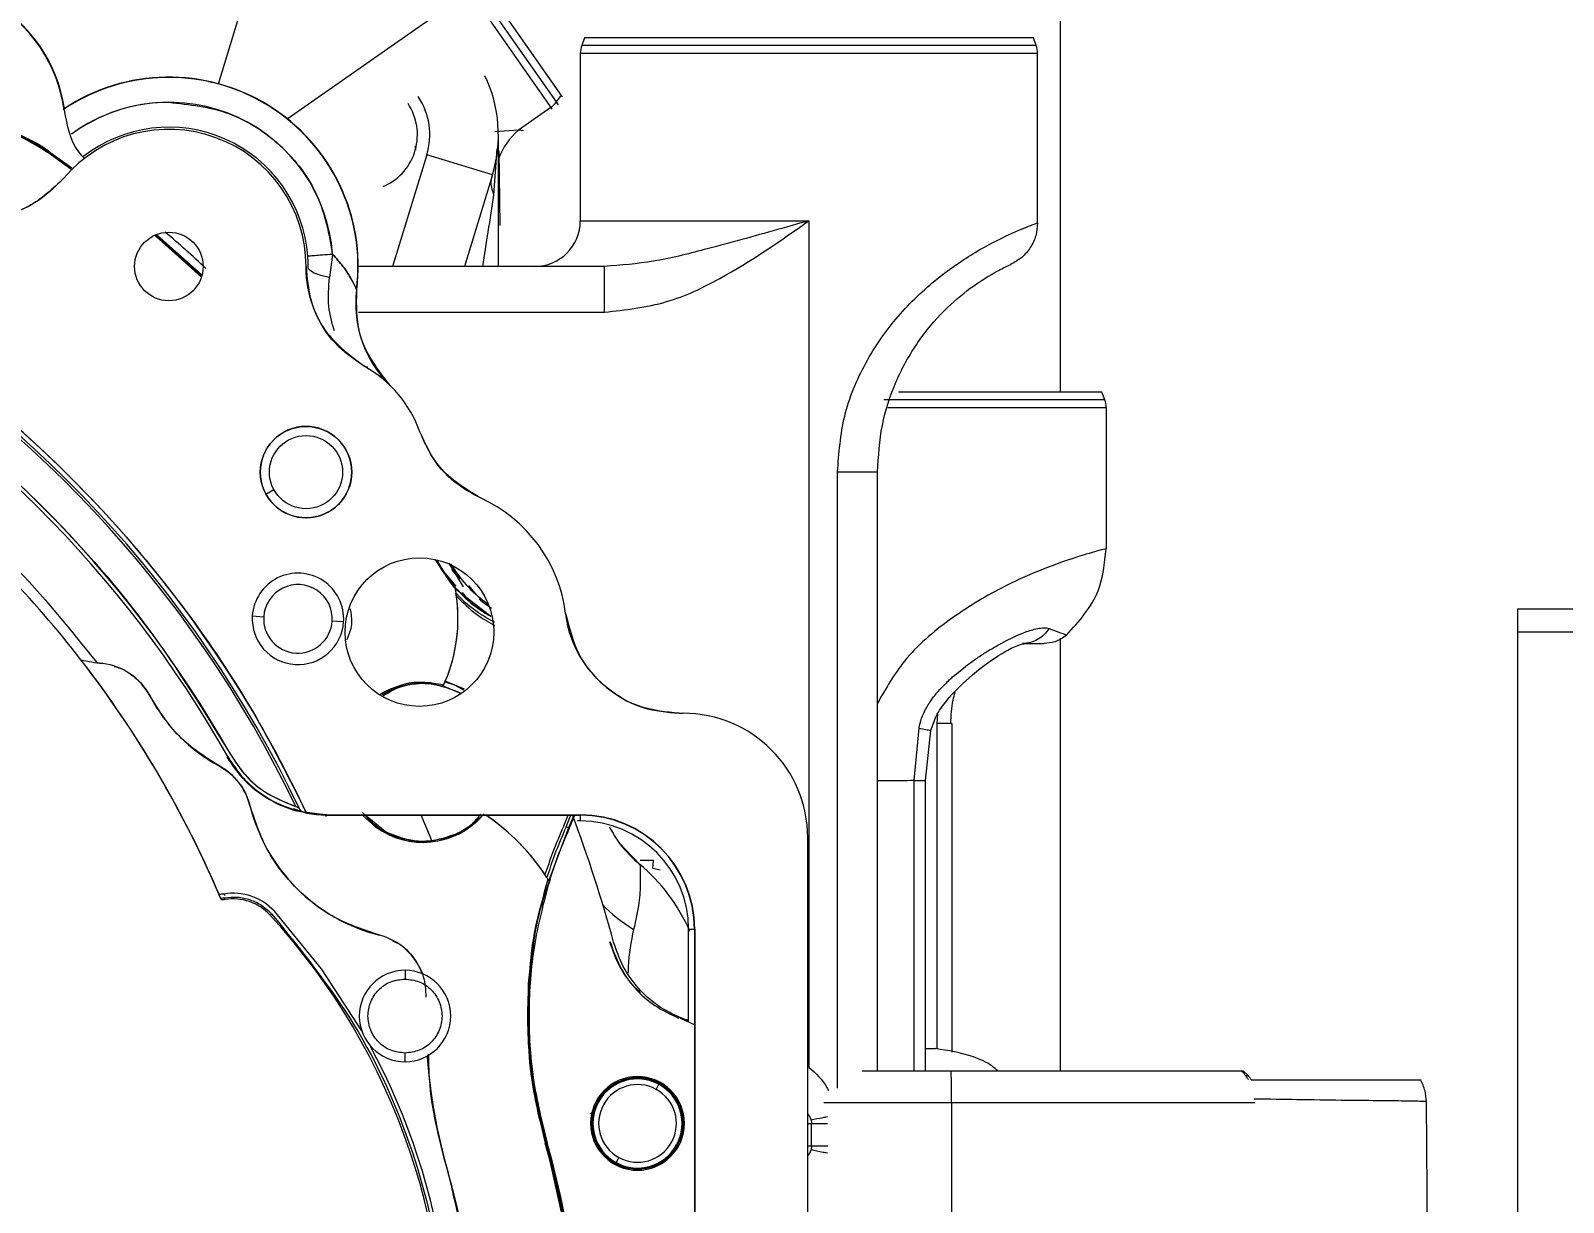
# Model space of a CAD drawing. Header units: millimetres. Extents: x 169 to 14583, y -399 to 10804.
# Drawn here: x 8186.2 to 8253.3, y 5375.6 to 5426.8 of the extents above; entities that cross this region are included whole.
import ezdxf

# ---------------------------------------------------------------- set-up
doc = ezdxf.new("R2010")
doc.units = ezdxf.units.MM
doc.header["$LTSCALE"] = 35
doc.layers.add('1', color=70, linetype='Continuous')
doc.styles.add('SLDTEXTSTYLE2', font='TXT', dxfattribs={"width": 0.7})
doc.dimstyles.new('SLDDIMSTYLE5', dxfattribs={"dimtxt": 105.988363, "dimasz": 26.25, "dimexe": 0, "dimexo": 0.0625, "dimgap": 26.497091, "dimtad": 1, "dimdec": 0, "dimrnd": 1e-09, "dimzin": 12, "dimdsep": 46, "dimtxsty": 'SLDTEXTSTYLE2', "dimsah": 1, "dimcen": 0.09, "dimadec": 0, "dimazin": 3, "dimtfac": 1, "dimtdec": 3, "dimtofl": 0, "dimtmove": 0, "dimatfit": 3, "dimfxl": 0, "dimfrac": 2, "dimtolj": 1, "dimtzin": 12, "dimarcsym": 0})

# ---------------------------------------------------------------- blocks, each defined once
blk = doc.blocks.new('_D_39')
at = {"layer": '1'}
for p, q in [((10336.279, 5511.018), (11734.619, 5511.018)), ((11699.619, 5511.018), (11699.619, 5088.118)), ((8051.635, 5088.118), (11734.619, 5088.118)), ((11699.619, 5088.118), (11699.619, 4698.415))]:
    blk.add_line(p, q, dxfattribs=at)
for points in [[(11699.619, 5511.018), (11694.369, 5484.768), (11704.869, 5484.768)], [(11699.619, 5088.118), (11704.869, 5114.368), (11694.369, 5114.368)]]:
    blk.add_solid(points, dxfattribs=at)
at = {"layer": '1', "insert": (11580.246, 4698.415), "char_height": 92.6042, "attachment_point": 1, "rotation": 90, "style": 'SLDTEXTSTYLE2'}
blk.add_mtext('423', dxfattribs=at)

msp = doc.modelspace()

# ---------------------------------------------------------------- linework, layer by layer
at = {"color": 7, "linetype": 'Continuous', "lineweight": 18}
for p, q in [((8231.279, 5411.018), (8231.279, 5435.518)), ((8194.446, 5424.513), (8196.144, 5430.069)), ((8209.237, 5423.716), (8205.675, 5428.802)), ((8205.882, 5429.089), (8209.444, 5424.003)), ((8197.461, 5422.98), (8205.428, 5428.559)), ((8205.428, 5428.559), (8208.99, 5423.472)), ((8210.46, 5426.518), (8210.338, 5426.184)), ((8230.218, 5426.184), (8210.338, 5426.184)), ((8230.218, 5426.184), (8230.096, 5426.518)), ((8210.278, 5425.842), (8210.278, 5418.518)), ((8230.278, 5418.427), (8230.278, 5425.842)), ((8209.237, 5423.716), (8209.444, 5424.003)), ((8209.444, 5424.003), (8209.489, 5423.938)), ((8208.99, 5423.472), (8207.578, 5422.484)), ((8209.04, 5423.401), (8208.99, 5423.472)), ((8209.327, 5423.587), (8209.237, 5423.716)), ((8207.578, 5422.484), (8206.536, 5422.41)), ((8206.693, 5416.518), (8206.693, 5422.281)), ((8207.791, 5422.447), (8207.578, 5422.484)), ((8187.991, 5420.776), (8186.978, 5421.501)), ((8186.987, 5421.515), (8186.985, 5421.512)), ((8188.001, 5420.786), (8186.985, 5421.512)), ((8187.003, 5421.537), (8186.986, 5421.513)), ((8187.019, 5421.562), (8186.994, 5421.526)), ((8186.994, 5421.526), (8188.009, 5420.799)), ((8187.003, 5421.537), (8187.02, 5421.562)), ((8188.021, 5420.809), (8187.003, 5421.537)), ((8187.021, 5421.565), (8187.019, 5421.562)), ((8187.019, 5421.562), (8188.037, 5420.833)), ((8187.024, 5421.568), (8187.02, 5421.562)), ((8187.02, 5421.562), (8188.04, 5420.832)), ((8203.562, 5421.404), (8202.068, 5416.518)), ((8203.054, 5421.803), (8203.061, 5421.605)), ((8206.431, 5420.527), (8203.562, 5421.404)), ((8206.496, 5419.65), (8206.647, 5421.671)), ((8206.706, 5421.581), (8206.763, 5418.311)), ((8201.732, 5420.053), (8201.636, 5420.011)), ((8206.431, 5420.527), (8205.205, 5416.518)), ((8210.278, 5418.518), (8220.278, 5418.518)), ((8220.278, 5418.518), (8220.278, 5381.483)), ((8199.444, 5417.045), (8198.356, 5416.965)), ((8199.444, 5417.045), (8199.308, 5416.038)), ((8199.444, 5417.045), (8199.308, 5416.038)), ((8211.334, 5416.518), (8200.528, 5416.518)), ((8200.576, 5414.518), (8211.334, 5414.518)), ((8201.969, 5411.299), (8201.623, 5411.722)), ((8230.747, 5410.684), (8223.549, 5410.684)), ((8233.097, 5411.018), (8224.193, 5411.018)), ((8233.218, 5410.684), (8230.747, 5410.684)), ((8233.218, 5410.684), (8233.097, 5411.018)), ((8233.279, 5410.342), (8233.279, 5404.164)), ((8221.528, 5380.556), (8221.528, 5407.518)), ((8223.278, 5381.318), (8223.278, 5407.518)), ((8196.523, 5406.559), (8196.875, 5406.751)), ((8204.277, 5403.151), (8203.94, 5403.692)), ((8204.234, 5403.246), (8203.959, 5403.687)), ((8204.314, 5403.174), (8204.001, 5403.678)), ((8204.234, 5403.246), (8204.235, 5403.246)), ((8204.52, 5403.535), (8205.151, 5402.496)), ((8204.564, 5403.42), (8204.628, 5403.484)), ((8204.626, 5403.364), (8204.681, 5403.398)), ((8204.761, 5403.317), (8204.628, 5403.484)), ((8204.644, 5403.251), (8205.007, 5402.832)), ((8204.848, 5402.521), (8204.314, 5403.174)), ((8205.738, 5402.142), (8205.406, 5402.563)), ((8204.786, 5402.492), (8204.786, 5402.491)), ((8204.798, 5402.431), (8206.356, 5401.213)), ((8195.93, 5401.224), (8196.429, 5401.192)), ((8195.93, 5401.224), (8196.429, 5401.192)), ((8251.279, 5401.518), (8251.279, 5339.518)), ((8255.279, 5401.518), (8251.279, 5401.518)), ((8199.922, 5400.97), (8199.423, 5401.001)), ((8199.922, 5400.97), (8199.423, 5401.001)), ((8230.134, 5400.641), (8230.27, 5400.672)), ((8230.785, 5400.677), (8231.288, 5400.493)), ((8256.279, 5400.518), (8251.279, 5400.518)), ((8251.279, 5400.518), (8251.279, 5340.518)), ((8228.711, 5400.039), (8228.823, 5400.099)), ((8229.557, 5400.444), (8229.59, 5400.458)), ((8231.279, 5381.318), (8231.279, 5400.23)), ((8231.288, 5400.493), (8231.393, 5400.45)), ((8231.393, 5400.45), (8231.552, 5400.384)), ((8189.14, 5399.174), (8189.137, 5399.174)), ((8189.385, 5399.142), (8189.244, 5399.159)), ((8226.6, 5398.589), (8226.726, 5398.697)), ((8226.726, 5398.697), (8227.12, 5399.012)), ((8227.12, 5399.012), (8227.153, 5399.038)), ((8201.929, 5397.954), (8201.616, 5397.778)), ((8204.3, 5398.147), (8205.07, 5397.832)), ((8205.212, 5398.016), (8204.371, 5398.366)), ((8214.596, 5396.966), (8214.779, 5396.966)), ((8225.909, 5396.931), (8225.867, 5396.518)), ((8225.867, 5396.518), (8225.867, 5382.282)), ((8226.529, 5396.518), (8226.484, 5396.518)), ((8226.529, 5396.518), (8226.529, 5382.136)), ((8224.879, 5394.018), (8225.094, 5396.321)), ((8225.374, 5394.018), (8225.615, 5396.212)), ((8195.24, 5394.528), (8194.854, 5395.067)), ((8224.879, 5381.318), (8224.879, 5394.018)), ((8225.374, 5381.318), (8225.374, 5394.018)), ((8198.121, 5392.655), (8197.735, 5392.784)), ((8198.019, 5392.731), (8197.982, 5392.807)), ((8199.183, 5392.508), (8197.992, 5392.67)), ((8199.183, 5392.52), (8198.301, 5392.601)), ((8199.135, 5392.466), (8199.183, 5392.508)), ((8199.183, 5392.508), (8199.135, 5392.466)), ((8199.183, 5392.52), (8199.185, 5392.52)), ((8199.183, 5392.52), (8199.185, 5392.52)), ((8210.279, 5392.508), (8199.183, 5392.508)), ((8199.185, 5392.52), (8199.185, 5392.508)), ((8199.185, 5392.52), (8210.279, 5392.52)), ((8199.185, 5392.52), (8210.279, 5392.52)), ((8199.185, 5392.52), (8199.185, 5392.508)), ((8199.185, 5392.508), (8210.279, 5392.508)), ((8200.752, 5392.621), (8201.317, 5391.999)), ((8201.735, 5391.787), (8200.797, 5392.572)), ((8200.8, 5392.466), (8201.317, 5392)), ((8209.554, 5392.046), (8209.729, 5392.475)), ((8209.658, 5391.999), (8209.851, 5392.475)), ((8209.974, 5392.469), (8209.765, 5391.952)), ((8210.005, 5392.467), (8209.793, 5391.939)), ((8210.279, 5392.52), (8210.279, 5392.508)), ((8210.279, 5392.253), (8210.279, 5392.508)), ((8201.317, 5391.999), (8201.317, 5392)), ((8209.765, 5391.952), (8208.896, 5389.651)), ((8209.765, 5391.952), (8209.658, 5391.999)), ((8209.793, 5391.939), (8209.765, 5391.952)), ((8209.793, 5391.939), (8209.797, 5391.938)), ((8210.279, 5392.253), (8210.153, 5392.253)), ((8212.867, 5390.369), (8211.979, 5391.296)), ((8220.227, 5349.518), (8220.227, 5391.518)), ((8213.476, 5390.518), (8212.9, 5390.518)), ((8213.443, 5390.18), (8213.476, 5390.518)), ((8213.77, 5390.096), (8213.443, 5390.18)), ((8208.917, 5389.617), (8208.917, 5389.617)), ((8194.509, 5388.961), (8194.474, 5389.043)), ((8194.555, 5388.852), (8194.509, 5388.961)), ((8194.578, 5388.797), (8194.582, 5388.789)), ((8194.686, 5389.057), (8194.737, 5388.994)), ((8194.731, 5388.812), (8194.717, 5388.894)), ((8196.71, 5388.134), (8196.704, 5388.129)), ((8196.71, 5388.134), (8196.771, 5388.191)), ((8215.014, 5383.49), (8215.014, 5387.518)), ((8215.014, 5387.518), (8215.268, 5387.518)), ((8215.268, 5387.518), (8215.268, 5353.518)), ((8215.281, 5387.518), (8215.268, 5387.518)), ((8215.281, 5387.518), (8215.281, 5353.518)), ((8202.609, 5385.718), (8202.609, 5385.338)), ((8208.002, 5385.139), (8208.046, 5385.136)), ((8215.014, 5383.49), (8214.58, 5383.682)), ((8214.666, 5383.629), (8215.251, 5383.344)), ((8214.774, 5383.584), (8215.014, 5383.563)), ((8214.774, 5383.584), (8215.014, 5383.563)), ((8202.609, 5381.718), (8202.609, 5382.098)), ((8225.374, 5382.3), (8225.819, 5382.292)), ((8212.779, 5381.018), (8212.779, 5381.068)), ((8222.603, 5381.318), (8226.504, 5381.318)), ((8226.504, 5381.318), (8239.207, 5381.318)), ((8239.207, 5381.318), (8239.279, 5381.318)), ((8239.486, 5381.111), (8239.279, 5381.318)), ((8239.384, 5381.111), (8239.486, 5381.111)), ((8213.594, 5380.51), (8213.713, 5380.729)), ((8213.713, 5380.729), (8213.735, 5380.768)), ((8226.514, 5379.918), (8220.931, 5379.918)), ((8226.514, 5379.918), (8226.514, 5320.018)), ((8239.779, 5379.918), (8226.514, 5379.918)), ((8247.357, 5371.902), (8247.287, 5379.97)), ((8210.828, 5379.5), (8210.696, 5379.435)), ((8220.372, 5379.181), (8220.397, 5379.018)), ((8220.227, 5379.018), (8220.397, 5379.018)), ((8220.397, 5378.018), (8220.397, 5379.018)), ((8220.397, 5379.018), (8221.097, 5379.018)), ((8208.788, 5378.163), (8208.746, 5378.151)), ((8208.774, 5378.161), (8208.812, 5378.172)), ((8208.789, 5378.163), (8208.803, 5378.167)), ((8208.823, 5378.172), (8208.826, 5378.172)), ((8220.397, 5378.018), (8220.227, 5378.018)), ((8220.397, 5378.018), (8220.372, 5377.856)), ((8211.844, 5377.307), (8211.823, 5377.268)), ((8211.964, 5377.526), (8211.844, 5377.307)), ((8212.779, 5377.018), (8212.779, 5376.968))]:
    msp.add_line(p, q, dxfattribs=at)
at = {"color": 7, "linetype": 'Continuous', "lineweight": 18, "flags": 128}
for points in [[(8193.706, 5416.055), (8191.984, 5417.601), (8191.656, 5417.882)], [(8193.71, 5416.07), (8191.973, 5417.628), (8191.669, 5417.889)], [(8191.685, 5417.896), (8192.002, 5417.623), (8193.715, 5416.086)], [(8193.72, 5416.102), (8192.012, 5417.634), (8191.701, 5417.902)], [(8191.731, 5417.914), (8192.031, 5417.657), (8193.729, 5416.134)], [(8199.308, 5416.038), (8199.106, 5416.078), (8198.923, 5416.124), (8198.763, 5416.175), (8198.628, 5416.231), (8198.52, 5416.291), (8198.44, 5416.353), (8198.39, 5416.417), (8198.371, 5416.482)], [(8199.308, 5416.038), (8199.106, 5416.078), (8198.923, 5416.124), (8198.763, 5416.175), (8198.628, 5416.231), (8198.52, 5416.291), (8198.44, 5416.353), (8198.39, 5416.417), (8198.371, 5416.482)], [(8211.334, 5414.518), (8211.334, 5414.908), (8211.334, 5415.283), (8211.334, 5415.629), (8211.334, 5415.932), (8211.334, 5416.181), (8211.334, 5416.366), (8211.334, 5416.48), (8211.334, 5416.518)], [(8200.923, 5412.162), (8200.988, 5412.057), (8200.992, 5412.052)], [(8203.801, 5391.342), (8203.721, 5391.543), (8203.323, 5392.51)], [(8200.714, 5383.076), (8198.953, 5385.788), (8196.894, 5388.303)]]:
    msp.add_lwpolyline(points, dxfattribs=at)
at = {"color": 7, "linetype": 'Continuous', "lineweight": 18}
for centre, radius in [((8192.279, 5416.518), 1.5), ((8198.279, 5407.518), 2), ((8198.279, 5407.518), 1.6), ((8203.24, 5400.518), 3.25)]:
    msp.add_circle(centre, radius, dxfattribs=at)
for centre, radius, start, end in [((8181.279, 5422.479), 6.5, 8.38445, 113.33741), ((8181.279, 5422.479), 6.483, 7.79449, 112.20551), ((8211.278, 5425.842), 1, 159.99997, 180.01841), ((8229.278, 5425.842), 1, 0.01841, 19.99997), ((8192.279, 5416.518), 8.274, 352.94184, 123.98641), ((8192.279, 5416.518), 8.284, 352.91128, 123.61205), ((8192.279, 5416.518), 8.274, 352.94184, 123.64268), ((8200.693, 5422.281), 6, 342.99997, 25.52697), ((8192.279, 5416.518), 7.184, 90, 126.38499), ((8192.279, 5416.518), 7.184, 4.20679, 126.38499), ((8200.693, 5422.281), 2.459, 294.99997, 33.60815), ((8200.693, 5422.281), 3, 342.99997, 33.85941), ((8208.393, 5424.326), 1.042, 304.9802, 324.14379), ((8182.824, 5415.571), 7.314, 55.00069, 130.38009), ((8182.824, 5415.571), 7.27, 55.00069, 130.24235), ((8182.825, 5415.571), 7.253, 54.99997, 130.19827), ((8182.825, 5415.571), 7.239, 54.99997, 130.15547), ((8182.825, 5415.571), 7.313, 54.99997, 114.99997), ((8182.825, 5415.571), 7.283, 54.99997, 114.99997), ((8151.279, 5370.518), 51.95, 25.15575, 94.94217), ((8151.279, 5370.518), 51.75, 25.51286, 94.67417), ((8151.279, 5370.518), 51.65, 25.66213, 94.57629), ((8192.279, 5416.518), 6, 359.9308, 139.92653), ((8192.279, 5416.518), 6.094, 4.2066, 128.05546), ((8209.597, 5420.126), 3.104, 130.57877, 159.31666), ((8151.279, 5370.518), 50.169, 29.39678, 91.85907), ((8151.279, 5370.518), 50.015, 29.39628, 91.85969), ((8151.279, 5370.518), 62.648, 47.13256, 49.30915), ((8208.278, 5418.518), 2, 269.99997, 359.99997), ((8205.451, 5414.886), 4.998, 172.92612, 225.77047), ((8198.279, 5407.518), 5.284, 19.44571, 60.90349), ((8232.279, 5410.342), 1, 359.99997, 19.99997), ((8198.279, 5407.518), 2, 28.64789, 208.64789), ((8198.279, 5407.518), 2, 208.64789, 28.64789), ((8151.279, 5370.518), 47, 37.77152, 50.22843), ((8151.279, 5370.518), 47, 37.77151, 50.22842), ((8203.24, 5400.518), 6.448, 7.26348, 65.55996), ((8209.437, 5406.327), 5.586, 211.62109, 235.23939), ((8197.926, 5401.097), 2, 356.35208, 176.35208), ((8197.926, 5401.097), 2, 356.35208, 176.35208), ((8197.926, 5401.097), 1.5, 356.35208, 176.35209), ((8197.926, 5401.097), 1.5, 356.35208, 176.35208), ((8197.926, 5401.097), 7, 336.72325, 9.17913), ((8197.926, 5401.097), 7, 337.03576, 8.15124), ((8197.926, 5401.097), 2, 176.35208, 356.35208), ((8197.926, 5401.097), 2, 176.35208, 356.35208), ((8197.926, 5401.097), 1.5, 176.35209, 356.35208), ((8197.926, 5401.097), 1.5, 176.35208, 356.35208), ((8151.279, 5370.518), 47, 23.21356, 37.77152), ((8190.483, 5408.377), 9.3, 257.25031, 263.21783), ((8151.279, 5370.518), 47, 22.99811, 37.77151), ((8190.483, 5408.377), 9.3, 257.25031, 263.21782), ((8189.065, 5396.461), 2.7, 27.62019, 83.21749), ((8189.066, 5396.461), 2.7, 27.62019, 83.21748), ((8203.391, 5394.818), 3.5, 88.51745, 122.56257), ((8197.926, 5401.097), 7.3, 207.62062, 241.81101), ((8197.926, 5401.097), 7.3, 207.62061, 241.81101), ((8214.779, 5391.518), 5.448, 0, 90), ((8193.202, 5392.283), 2.7, 13.97336, 61.81084), ((8193.202, 5392.283), 2.7, 13.97335, 61.81084), ((8190.268, 5403.206), 9.341, 299.21567, 299.39957), ((8203.391, 5394.818), 7.8, 193.97376, 255.86847), ((8203.391, 5394.818), 7.8, 193.97376, 255.86846), ((8201.022, 5398.748), 6.673, 241.45949, 242.89982), ((8199.864, 5392.52), 0.681, 179.98967, 181.05993), ((8203.391, 5394.818), 3.5, 233.64786, 317.7726), ((8200.828, 5384.636), 9.5, 32.79282, 55.67181), ((8200.828, 5384.636), 9.5, 33.68865, 55.44259), ((8151.279, 5370.518), 62.648, 15.20187, 20.55867), ((8210.279, 5387.518), 5.003, 0, 90), ((8210.279, 5387.518), 4.99, 0, 90), ((8210.279, 5387.518), 4.736, 0, 90), ((8207.686, 5384.204), 8.053, 23.52501, 49.95835), ((8195.1, 5386.66), 2.432, 42.48048, 99.78335), ((8195.1, 5386.66), 2.183, 42.48047, 99.73623), ((8175.187, 5368.426), 29.183, 307.51946, 42.48047), ((8200.828, 5384.636), 2.7, 19.46361, 75.86847), ((8200.828, 5384.636), 2.7, 19.46114, 75.86846), ((8202.609, 5383.718), 2, 90, 270), ((8202.609, 5383.718), 2, 270, 90), ((8175.187, 5368.426), 29.432, 307.51947, 28.44249), ((8228.013, 5383.738), 24.5, 184.14285, 196.16453), ((8228.013, 5383.738), 24.5, 184.27134, 196.16453), ((8212.779, 5379.018), 2.05, 90, 270), ((8212.779, 5379.018), 2.05, 270, 90), ((8139.987, 5380.001), 86.527, 359.9448, 0.87188), ((8237.779, 5379.918), 2, 30.5563, 44.427), ((8238.779, 5380.404), 1, 31.57275, 45), ((8212.779, 5379.018), 2, 61.35211, 241.35211), ((8212.779, 5379.018), 1.994, 61.35211, 241.35211), ((8212.779, 5379.018), 1.95, 61.35211, 241.35211), ((8212.779, 5379.018), 1.7, 61.35211, 241.35211), ((8212.779, 5379.018), 2, 241.35211, 61.35211), ((8212.779, 5379.018), 1.994, 241.35211, 61.35211), ((8212.779, 5379.018), 1.95, 241.35211, 61.35211), ((8212.779, 5379.018), 1.7, 241.35211, 61.35211), ((8175.187, 5368.426), 34.939, 333.83893, 16.16102), ((8175.187, 5368.426), 34.984, 333.83893, 16.16102), ((8175.187, 5368.426), 35.019, 333.8416, 16.15834), ((8175.187, 5368.426), 30.5, 333.83541, 16.16453), ((8175.187, 5368.426), 30.5, 333.83541, 16.16453)]:
    msp.add_arc(centre, radius, start, end, dxfattribs=at)
at = {"color": 7, "linetype": 'Continuous', "lineweight": 18, "extrusion": (-1.40215e-06, -1.53591e-05, 1)}
msp.add_ellipse((8199.048, 5397.871), major_axis=(1.356, -5.195, 0), ratio=0.946762, start_param=5.867275, end_param=6.040612, dxfattribs=at)
at = {"color": 7, "linetype": 'Continuous', "lineweight": 18}
for points in [[(8230.096, 5426.518), (8230.059, 5426.518), (8229.986, 5426.518), (8229.403, 5426.518), (8228.495, 5426.518), (8227.265, 5426.518), (8225.768, 5426.518), (8224.059, 5426.518), (8222.206, 5426.518), (8220.278, 5426.518), (8218.35, 5426.518), (8216.497, 5426.518), (8214.788, 5426.518), (8213.291, 5426.518), (8212.061, 5426.518), (8211.153, 5426.518), (8210.57, 5426.518), (8210.496, 5426.518), (8210.46, 5426.518)], [(8230.278, 5425.842), (8230.241, 5425.842), (8230.166, 5425.842), (8229.572, 5425.842), (8228.647, 5425.842), (8227.394, 5425.842), (8225.87, 5425.842), (8224.129, 5425.842), (8222.241, 5425.842), (8220.278, 5425.842), (8218.314, 5425.842), (8216.426, 5425.842), (8214.686, 5425.842), (8213.162, 5425.842), (8211.908, 5425.842), (8210.984, 5425.842), (8210.39, 5425.842), (8210.315, 5425.842), (8210.278, 5425.842)], [(8151.279, 5420.687), (8153.49, 5420.602), (8157.912, 5420.433), (8164.429, 5419.074), (8170.717, 5416.93), (8176.665, 5413.958), (8182.173, 5410.235), (8187.128, 5405.809), (8191.511, 5400.798), (8193.829, 5397.028), (8194.988, 5395.144)], [(8199.444, 5417.045), (8199.29, 5417.034), (8198.982, 5417.011), (8198.64, 5416.986), (8198.408, 5416.969), (8198.374, 5416.966), (8198.356, 5416.965)], [(8230.796, 5410.342), (8231.512, 5410.342), (8232.945, 5410.342), (8233.167, 5410.342), (8233.279, 5410.342)], [(8181.24, 5407.352), (8182.679, 5406.108), (8185.557, 5403.619), (8187.943, 5400.656), (8189.137, 5399.174)], [(8223.278, 5407.518), (8223.253, 5407.518), (8223.202, 5407.518), (8222.807, 5407.518), (8222.236, 5407.518), (8221.764, 5407.518), (8221.528, 5407.518)], [(8194.477, 5394.663), (8193.86, 5395.057), (8192.624, 5395.847), (8191.847, 5397.091), (8191.458, 5397.712)], [(8226.484, 5396.518), (8226.446, 5396.518), (8226.37, 5396.518), (8226.155, 5396.518), (8225.963, 5396.518), (8225.867, 5396.518)], [(8194.477, 5394.663), (8194.638, 5394.564), (8194.958, 5394.366), (8195.346, 5393.952), (8195.653, 5393.474), (8195.766, 5393.115), (8195.822, 5392.935)], [(8201.487, 5387.254), (8200.819, 5387.479), (8199.483, 5387.928), (8197.809, 5389.251), (8196.491, 5390.929), (8196.045, 5392.266), (8195.822, 5392.935)], [(8194.717, 5388.894), (8194.905, 5388.912), (8195.282, 5388.949), (8195.84, 5388.824), (8196.359, 5388.581), (8196.634, 5388.321), (8196.771, 5388.191)], [(8196.771, 5388.191), (8198.047, 5386.618), (8200.598, 5383.473), (8203.09, 5377.886), (8204.455, 5371.955), (8204.55, 5365.857), (8203.398, 5359.869), (8201.023, 5354.265), (8197.599, 5349.195), (8194.54, 5346.541), (8193.011, 5345.214)], [(8204.482, 5376.917), (8204.909, 5375.085), (8205.763, 5371.421), (8205.721, 5365.754), (8204.779, 5360.167), (8203.301, 5356.707), (8202.562, 5354.977)]]:
    msp.add_open_spline(points, degree=3, dxfattribs=at)
for points, knots in [([(8187.701, 5423.359), (8187.82, 5422.698), (8187.962, 5421.908), (8188.49, 5421.341), (8188.577, 5421.247)], [0, 0, 0, 0, 0.835108, 1, 1, 1, 1]), ([(8192.279, 5423.702), (8193.176, 5423.604), (8194.971, 5423.408), (8197.272, 5421.892), (8198.953, 5419.708), (8199.28, 5417.933), (8199.444, 5417.045)], [0, 0, 0, 0, 0.25, 0.5, 0.75, 1, 1, 1, 1]), ([(8146.803, 5422.275), (8148.487, 5422.373), (8151.884, 5422.57), (8157.032, 5422.23), (8163.102, 5421.255), (8169.974, 5419.213), (8176.503, 5416.104), (8181.817, 5412.661), (8186.022, 5409.265), (8189.81, 5405.499), (8193.133, 5401.428), (8196.009, 5397.145), (8197.542, 5394.106), (8198.301, 5392.601)], [0, 0, 0, 0, 0.079931, 0.161332, 0.244109, 0.371238, 0.499928, 0.585746, 0.671106, 0.755891, 0.838661, 0.920066, 1, 1, 1, 1]), ([(8187.687, 5420.38), (8187.283, 5419.986), (8186.475, 5419.197), (8184.851, 5418.606), (8183.15, 5418.554), (8181.937, 5418.935), (8181.349, 5419.277), (8181.245, 5419.338)], [0, 0, 0, 0, 0.2371709, 0.4743409, 0.7115329, 0.948761, 1, 1, 1, 1]), ([(8187.687, 5420.38), (8187.201, 5419.922), (8186.227, 5419.004), (8184.381, 5418.531), (8182.654, 5418.641), (8181.715, 5419.106), (8181.245, 5419.338)], [0, 0, 0, 0, 0.279849, 0.559428, 0.779603, 1, 1, 1, 1]), ([(8206.496, 5419.65), (8206.446, 5419.802), (8206.346, 5420.107), (8206.402, 5420.387), (8206.431, 5420.527)], [0, 0, 0, 0, 0.5, 1, 1, 1, 1]), ([(8206.018, 5416.518), (8206.096, 5417.028), (8206.258, 5418.091), (8206.415, 5419.116), (8206.496, 5419.65)], [0, 0, 0, 0, 0.479399, 1, 1, 1, 1]), ([(8220.278, 5418.518), (8219.754, 5418.37), (8218.704, 5418.073), (8217.175, 5417.644), (8215.431, 5417.182), (8213.512, 5416.689), (8212.051, 5416.574), (8211.334, 5416.518)], [0, 0, 0, 0, 0.172925, 0.346329, 0.50802, 0.758518, 1, 1, 1, 1]), ([(8211.334, 5414.518), (8212.254, 5414.62), (8214.02, 5414.816), (8217.05, 5416.254), (8219.01, 5417.628), (8220.278, 5418.518)], [0, 0, 0, 0, 0.277533, 0.532406, 1, 1, 1, 1]), ([(8221.528, 5407.518), (8221.59, 5408.345), (8221.716, 5410.005), (8222.693, 5412.345), (8224.131, 5414.404), (8225.87, 5416.04), (8227.643, 5417.231), (8229.105, 5417.967), (8230.093, 5418.361), (8230.216, 5418.405), (8230.278, 5418.427)], [0, 0, 0, 0, 0.122325, 0.245752, 0.370921, 0.497483, 0.61941, 0.7507, 0.875749, 1, 1, 1, 1]), ([(8230.278, 5418.427), (8230.262, 5418.236), (8230.231, 5417.856), (8229.981, 5417.334), (8229.611, 5416.889), (8229.278, 5416.702), (8229.111, 5416.609)], [0, 0, 0, 0, 0.249999, 0.5, 0.750001, 1, 1, 1, 1]), ([(8198.371, 5416.482), (8198.371, 5416.571), (8198.371, 5416.729), (8198.361, 5416.894), (8198.356, 5416.965)], [0, 0, 0, 0, 0.566696, 1, 1, 1, 1]), ([(8200.49, 5415.501), (8200.486, 5415.51), (8200.478, 5415.53), (8200.408, 5415.687), (8200.232, 5416.022), (8199.909, 5416.53), (8199.601, 5416.87), (8199.444, 5417.045)], [0, 0, 0, 0, 0.098135, 0.205011, 0.456057, 0.720761, 1, 1, 1, 1]), ([(8199.444, 5417.045), (8199.601, 5416.87), (8199.909, 5416.53), (8200.232, 5416.022), (8200.408, 5415.687), (8200.478, 5415.53), (8200.486, 5415.51), (8200.49, 5415.501)], [0, 0, 0, 0, 0.279239, 0.543943, 0.794988, 0.901864, 1, 1, 1, 1]), ([(8223.278, 5407.518), (8223.319, 5408.204), (8223.4, 5409.568), (8224.039, 5411.506), (8224.994, 5413.229), (8226.182, 5414.633), (8227.381, 5415.632), (8228.35, 5416.235), (8228.99, 5416.555), (8229.071, 5416.591), (8229.111, 5416.609)], [0, 0, 0, 0, 0.129466, 0.257229, 0.382216, 0.504442, 0.625875, 0.748708, 0.873671, 1, 1, 1, 1]), ([(8200.848, 5412.135), (8200.383, 5412.457), (8199.454, 5413.1), (8198.567, 5414.581), (8198.29, 5415.778), (8198.28, 5416.424), (8198.279, 5416.511)], [0, 0, 0, 0, 0.316993, 0.633988, 0.950954, 1, 1, 1, 1]), ([(8198.279, 5416.511), (8198.322, 5416.016), (8198.41, 5415.025), (8199.189, 5413.38), (8200.22, 5412.607), (8200.848, 5412.135)], [0, 0, 0, 0, 0.280714, 0.561374, 1, 1, 1, 1]), ([(8199.518, 5413.696), (8199.416, 5414.047), (8199.208, 5414.758), (8199.274, 5415.608), (8199.308, 5416.038)], [0, 0, 0, 0, 0.493629, 1, 1, 1, 1]), ([(8201.969, 5411.3), (8201.428, 5411.996), (8200.462, 5413.242), (8200.488, 5414.806), (8200.499, 5415.495)], [0, 0, 0, 0, 0.558955, 1, 1, 1, 1]), ([(8223.736, 5410.342), (8223.923, 5410.342), (8225.454, 5410.342), (8228.081, 5410.342), (8229.891, 5410.342), (8230.796, 5410.342)], [0, 0, 0, 0, 0.06511, 0.532555, 1, 1, 1, 1]), ([(8205.908, 5406.388), (8205.589, 5406.559), (8204.777, 5406.996), (8203.824, 5407.998), (8203.429, 5408.894), (8203.261, 5409.277)], [0, 0, 0, 0, 0.269984, 0.688554, 1, 1, 1, 1]), ([(8205.908, 5406.388), (8205.253, 5406.786), (8204.081, 5407.496), (8203.512, 5408.732), (8203.261, 5409.277)], [0, 0, 0, 0, 0.559218, 1, 1, 1, 1]), ([(8233.279, 5404.164), (8233.198, 5404.145), (8233.043, 5404.109), (8231.91, 5403.786), (8230.424, 5403.256), (8228.558, 5402.426), (8226.484, 5401.167), (8224.471, 5399.492), (8223.643, 5398.048), (8223.278, 5397.411)], [0, 0, 0, 0, 0.168871, 0.322337, 0.461451, 0.587635, 0.744438, 0.887211, 1, 1, 1, 1]), ([(8231.552, 5400.384), (8232.097, 5400.993), (8233.072, 5402.083), (8233.215, 5403.527), (8233.279, 5404.164)], [0, 0, 0, 0, 0.559092, 1, 1, 1, 1]), ([(8204.234, 5403.246), (8204.329, 5403.099), (8204.499, 5402.837), (8204.698, 5402.597), (8204.786, 5402.492)], [0, 0, 0, 0, 0.559972, 1, 1, 1, 1]), ([(8204.277, 5403.151), (8204.367, 5403.011), (8204.528, 5402.761), (8204.715, 5402.531), (8204.798, 5402.429)], [0, 0, 0, 0, 0.56012, 1, 1, 1, 1]), ([(8204.786, 5402.491), (8204.786, 5402.487), (8204.788, 5402.48), (8204.794, 5402.448), (8204.798, 5402.431)], [0, 0, 0, 0, 0.478029, 1, 1, 1, 1]), ([(8204.786, 5402.491), (8205.085, 5402.174), (8205.554, 5401.678), (8206.143, 5401.337), (8206.356, 5401.214)], [0, 0, 0, 0, 0.63815, 1, 1, 1, 1]), ([(8204.798, 5402.431), (8204.805, 5402.39), (8204.819, 5402.316), (8204.831, 5402.245), (8204.836, 5402.213)], [0, 0, 0, 0, 0.555436, 1, 1, 1, 1]), ([(8204.831, 5402.243), (8204.832, 5402.24), (8204.841, 5402.187), (8204.848, 5402.137), (8204.855, 5402.089)], [0, 0, 0, 0, 0.048624, 1, 1, 1, 1]), ([(8206.53, 5400.932), (8206.183, 5401.132), (8205.564, 5401.489), (8205.059, 5401.992), (8204.836, 5402.213)], [0, 0, 0, 0, 0.55985, 1, 1, 1, 1]), ([(8204.855, 5402.089), (8205.139, 5401.81), (8205.648, 5401.311), (8206.264, 5400.956), (8206.536, 5400.799)], [0, 0, 0, 0, 0.559077, 1, 1, 1, 1]), ([(8205.109, 5402.251), (8205.188, 5402.149), (8205.515, 5401.722), (8205.987, 5401.452), (8206.346, 5401.246)], [0, 0, 0, 0, 0.240005, 1, 1, 1, 1]), ([(8205.853, 5401.969), (8205.94, 5401.896), (8206.127, 5401.737), (8206.303, 5401.626), (8206.398, 5401.567)], [0, 0, 0, 0, 0.464102, 1, 1, 1, 1]), ([(8200.202, 5401.551), (8200.246, 5401.313), (8200.334, 5400.837), (8200.147, 5400.392), (8200.053, 5400.169)], [0, 0, 0, 0, 0.5000036, 1, 1, 1, 1]), ([(8214.596, 5396.966), (8214.034, 5397.021), (8212.909, 5397.132), (8211.412, 5397.994), (8210.278, 5399.262), (8209.773, 5400.469), (8209.661, 5401.177), (8209.636, 5401.333)], [0, 0, 0, 0, 0.233575, 0.46715, 0.700695, 0.934234, 1, 1, 1, 1]), ([(8209.636, 5401.333), (8209.801, 5400.674), (8210.129, 5399.356), (8211.458, 5397.947), (8213.006, 5397.113), (8214.066, 5397.015), (8214.596, 5396.966)], [0, 0, 0, 0, 0.279826, 0.559414, 0.779622, 1, 1, 1, 1]), ([(8229.59, 5400.458), (8229.685, 5400.495), (8229.876, 5400.568), (8230.048, 5400.617), (8230.134, 5400.641)], [0, 0, 0, 0, 0.498135, 1, 1, 1, 1]), ([(8230.785, 5400.677), (8230.714, 5400.581), (8230.573, 5400.388), (8230.287, 5400.181), (8229.967, 5400.044), (8229.739, 5400.026), (8229.625, 5400.018)], [0, 0, 0, 0, 0.2499995, 0.5, 0.7500005, 1, 1, 1, 1]), ([(8230.27, 5400.672), (8230.371, 5400.688), (8230.574, 5400.722), (8230.714, 5400.692), (8230.785, 5400.677)], [0, 0, 0, 0, 0.494918, 1, 1, 1, 1]), ([(8225.615, 5396.212), (8225.684, 5396.428), (8225.838, 5396.906), (8226.464, 5397.765), (8227.517, 5398.777), (8228.568, 5399.509), (8229.38, 5399.953), (8229.656, 5400.003), (8229.795, 5400.029)], [0, 0, 0, 0, 0.084787, 0.187768, 0.420277, 0.694461, 0.845798, 1, 1, 1, 1]), ([(8228.003, 5399.625), (8228.123, 5399.699), (8228.362, 5399.847), (8228.595, 5399.975), (8228.711, 5400.039)], [0, 0, 0, 0, 0.5006057, 1, 1, 1, 1]), ([(8228.823, 5400.099), (8228.949, 5400.163), (8229.202, 5400.293), (8229.438, 5400.394), (8229.557, 5400.444)], [0, 0, 0, 0, 0.499221, 1, 1, 1, 1]), ([(8229.625, 5400.018), (8229.937, 5400.018), (8230.486, 5400.018), (8230.545, 5400.018), (8230.57, 5400.018)], [0, 0, 0, 0, 0.567882, 1, 1, 1, 1]), ([(8231.552, 5400.384), (8231.385, 5400.268), (8231.088, 5400.06), (8230.728, 5400.031), (8230.57, 5400.018)], [0, 0, 0, 0, 0.559371, 1, 1, 1, 1]), ([(8189.244, 5399.159), (8189.215, 5399.163), (8189.157, 5399.171), (8189.145, 5399.173), (8189.14, 5399.174)], [0, 0, 0, 0, 0.509455, 1, 1, 1, 1]), ([(8227.153, 5399.038), (8227.296, 5399.143), (8227.58, 5399.352), (8227.863, 5399.534), (8228.003, 5399.625)], [0, 0, 0, 0, 0.501343, 1, 1, 1, 1]), ([(8189.892, 5399.017), (8189.935, 5399.008), (8190.19, 5398.95), (8190.609, 5398.696), (8191.114, 5398.273), (8191.343, 5397.899), (8191.458, 5397.712)], [0, 0, 0, 0, 0.06261, 0.375073, 0.687537, 1, 1, 1, 1]), ([(8226.306, 5398.318), (8226.355, 5398.365), (8226.452, 5398.457), (8226.551, 5398.545), (8226.6, 5398.589)], [0, 0, 0, 0, 0.500016, 1, 1, 1, 1]), ([(8204.298, 5398.199), (8203.99, 5398.254), (8203.374, 5398.365), (8202.423, 5398.254), (8201.898, 5397.925), (8201.64, 5397.763)], [0, 0, 0, 0, 0.337439, 0.674877, 1, 1, 1, 1]), ([(8201.673, 5397.743), (8201.915, 5397.889), (8202.543, 5398.269), (8203.789, 5398.352), (8204.628, 5398.017), (8205.047, 5397.85)], [0, 0, 0, 0, 0.237838, 0.618921, 1, 1, 1, 1]), ([(8201.929, 5397.954), (8202.36, 5398.104), (8203.131, 5398.372), (8203.929, 5398.226), (8204.281, 5398.161)], [0, 0, 0, 0, 0.559401, 1, 1, 1, 1]), ([(8204.281, 5398.161), (8204.289, 5398.179), (8204.306, 5398.215), (8204.349, 5398.316), (8204.371, 5398.366)], [0, 0, 0, 0, 0.500011, 1, 1, 1, 1]), ([(8204.298, 5398.199), (8204.301, 5398.206), (8204.307, 5398.219), (8204.34, 5398.293), (8204.356, 5398.331)], [0, 0, 0, 0, 0.500027, 1, 1, 1, 1]), ([(8205.164, 5397.979), (8205.08, 5398.032), (8204.83, 5398.19), (8204.545, 5398.275), (8204.356, 5398.331)], [0, 0, 0, 0, 0.33658, 1, 1, 1, 1]), ([(8225.549, 5397.424), (8225.63, 5397.54), (8225.792, 5397.772), (8225.977, 5397.976), (8226.07, 5398.078)], [0, 0, 0, 0, 0.498062, 1, 1, 1, 1]), ([(8226.07, 5398.078), (8226.109, 5398.119), (8226.186, 5398.201), (8226.266, 5398.279), (8226.306, 5398.318)], [0, 0, 0, 0, 0.499791, 1, 1, 1, 1]), ([(8226.484, 5396.518), (8226.497, 5396.865), (8226.515, 5397.338), (8226.641, 5397.771), (8226.675, 5397.887)], [0, 0, 0, 0, 0.7333558, 1, 1, 1, 1]), ([(8225.384, 5397.145), (8225.41, 5397.193), (8225.462, 5397.288), (8225.52, 5397.378), (8225.549, 5397.424)], [0, 0, 0, 0, 0.498815, 1, 1, 1, 1]), ([(8225.094, 5396.321), (8225.126, 5396.464), (8225.19, 5396.753), (8225.319, 5397.014), (8225.384, 5397.145)], [0, 0, 0, 0, 0.498031, 1, 1, 1, 1]), ([(8225.094, 5396.321), (8225.199, 5396.299), (8225.409, 5396.255), (8225.587, 5396.218), (8225.601, 5396.215), (8225.607, 5396.214)], [0, 0, 0, 0, 0.348716, 0.697434, 1, 1, 1, 1]), ([(8194.988, 5395.144), (8195.169, 5394.866), (8195.53, 5394.311), (8196.447, 5393.451), (8197.295, 5393.105), (8197.834, 5392.886)], [0, 0, 0, 0, 0.267276, 0.534293, 1, 1, 1, 1]), ([(8194.988, 5395.144), (8195.179, 5394.851), (8195.562, 5394.268), (8196.495, 5393.422), (8197.328, 5393.089), (8197.834, 5392.886)], [0, 0, 0, 0, 0.281588, 0.562896, 1, 1, 1, 1]), ([(8199.183, 5392.508), (8198.74, 5392.543), (8197.859, 5392.612), (8196.638, 5393.153), (8195.568, 5393.951), (8195.075, 5394.684), (8194.828, 5395.053)], [0, 0, 0, 0, 0.251377, 0.500114, 0.748798, 1, 1, 1, 1]), ([(8194.854, 5395.067), (8195.044, 5394.774), (8195.425, 5394.188), (8196.21, 5393.486), (8197.112, 5392.939), (8197.784, 5392.749), (8198.121, 5392.654)], [0, 0, 0, 0, 0.250114, 0.500095, 0.749876, 1, 1, 1, 1]), ([(8224.879, 5394.017), (8224.503, 5394.017), (8224.017, 5394.016), (8223.415, 5394.016), (8223.278, 5394.016)], [0, 0, 0, 0, 0.772083, 1, 1, 1, 1]), ([(8224.879, 5394.018), (8224.981, 5394.018), (8225.185, 5394.018), (8225.35, 5394.018), (8225.359, 5394.018), (8225.362, 5394.018)], [0, 0, 0, 0, 0.359211, 0.718422, 1, 1, 1, 1]), ([(8197.982, 5392.807), (8197.989, 5392.793), (8198.001, 5392.767), (8198.014, 5392.742), (8198.019, 5392.731)], [0, 0, 0, 0, 0.559971, 1, 1, 1, 1]), ([(8198.121, 5392.655), (8198.093, 5392.669), (8198.046, 5392.693), (8198.027, 5392.72), (8198.019, 5392.731)], [0, 0, 0, 0, 0.585297, 1, 1, 1, 1]), ([(8198.019, 5392.731), (8198.031, 5392.716), (8198.052, 5392.69), (8198.099, 5392.665), (8198.121, 5392.654)], [0, 0, 0, 0, 0.557466, 1, 1, 1, 1]), ([(8198.301, 5392.601), (8198.272, 5392.607), (8198.206, 5392.62), (8198.151, 5392.643), (8198.121, 5392.655)], [0, 0, 0, 0, 0.448595, 1, 1, 1, 1]), ([(8198.301, 5392.601), (8198.265, 5392.608), (8198.199, 5392.622), (8198.145, 5392.645), (8198.121, 5392.655)], [0, 0, 0, 0, 0.559596, 1, 1, 1, 1]), ([(8204.853, 5391.683), (8204.458, 5391.546), (8203.667, 5391.273), (8202.412, 5391.439), (8201.429, 5391.866), (8201.029, 5392.345), (8200.895, 5392.504)], [0, 0, 0, 0, 0.285668, 0.571336, 0.857004, 1, 1, 1, 1]), ([(8206.066, 5392.561), (8205.703, 5392.224), (8204.976, 5391.55), (8203.592, 5391.249), (8202.317, 5391.402), (8201.65, 5391.8), (8201.317, 5391.999)], [0, 0, 0, 0, 0.279651, 0.559301, 0.779651, 1, 1, 1, 1]), ([(8205.916, 5392.556), (8205.803, 5392.407), (8205.417, 5391.896), (8204.377, 5391.437), (8203.004, 5391.27), (8202.158, 5391.615), (8201.735, 5391.787)], [0, 0, 0, 0, 0.121124, 0.414083, 0.707043, 1, 1, 1, 1]), ([(8205.838, 5392.404), (8205.704, 5392.267), (8205.416, 5391.972), (8205.05, 5391.784), (8204.853, 5391.683)], [0, 0, 0, 0, 0.464911, 1, 1, 1, 1]), ([(8209.554, 5392.046), (8209.384, 5391.652), (8209.081, 5390.95), (8208.839, 5390.224), (8208.732, 5389.906)], [0, 0, 0, 0, 0.56043, 1, 1, 1, 1]), ([(8209.658, 5391.999), (8209.483, 5391.592), (8209.17, 5390.865), (8208.923, 5390.112), (8208.814, 5389.781)], [0, 0, 0, 0, 0.5599847, 1, 1, 1, 1]), ([(8209.793, 5391.939), (8209.61, 5391.513), (8209.283, 5390.752), (8209.029, 5389.964), (8208.917, 5389.617)], [0, 0, 0, 0, 0.5599874, 1, 1, 1, 1]), ([(8211.549, 5391.995), (8211.689, 5391.744), (8212.037, 5391.116), (8212.569, 5390.629), (8212.888, 5390.337)], [0, 0, 0, 0, 0.400321, 1, 1, 1, 1]), ([(8211.551, 5391.995), (8211.69, 5391.745), (8212.038, 5391.118), (8212.569, 5390.63), (8212.888, 5390.337)], [0, 0, 0, 0, 0.398922, 1, 1, 1, 1]), ([(8208.861, 5389.708), (8208.837, 5389.745), (8208.794, 5389.812), (8208.751, 5389.877), (8208.732, 5389.906)], [0, 0, 0, 0, 0.559952, 1, 1, 1, 1]), ([(8208.896, 5389.651), (8208.881, 5389.676), (8208.853, 5389.72), (8208.826, 5389.762), (8208.814, 5389.781)], [0, 0, 0, 0, 0.5595649, 1, 1, 1, 1]), ([(8212.888, 5390.337), (8212.889, 5390.276), (8212.891, 5390.149), (8212.91, 5389.545), (8212.872, 5388.662), (8212.698, 5387.907), (8212.606, 5387.507)], [0, 0, 0, 0, 0.2165315, 0.4481265, 0.7070714, 1, 1, 1, 1]), ([(8212.888, 5390.337), (8212.883, 5390.346), (8212.876, 5390.363), (8212.869, 5390.367), (8212.867, 5390.369)], [0, 0, 0, 0, 0.5608923, 1, 1, 1, 1]), ([(8208.774, 5378.161), (8208.502, 5379.309), (8207.958, 5381.605), (8207.963, 5385.147), (8208.285, 5387.857), (8208.812, 5389.29), (8208.933, 5389.619)], [0, 0, 0, 0, 0.303271, 0.6065, 0.90973, 1, 1, 1, 1]), ([(8208.861, 5389.708), (8208.629, 5388.869), (8208.215, 5387.369), (8208.067, 5385.821), (8208.002, 5385.139)], [0, 0, 0, 0, 0.5593522, 1, 1, 1, 1]), ([(8208.917, 5389.617), (8208.671, 5388.68), (8208.179, 5386.807), (8207.973, 5383.902), (8208.131, 5380.993), (8208.593, 5379.112), (8208.823, 5378.172)], [0, 0, 0, 0, 0.249995, 0.499991, 0.749987, 1, 1, 1, 1]), ([(8208.048, 5385.145), (8208.157, 5386.324), (8208.301, 5387.884), (8208.844, 5389.344), (8208.976, 5389.7)], [0, 0, 0, 0, 0.756098, 1, 1, 1, 1]), ([(8208.917, 5389.617), (8208.916, 5389.619), (8208.914, 5389.623), (8208.902, 5389.642), (8208.896, 5389.651)], [0, 0, 0, 0, 0.494693, 1, 1, 1, 1]), ([(8194.686, 5389.057), (8194.647, 5389.051), (8194.577, 5389.041), (8194.505, 5389.043), (8194.474, 5389.043)], [0, 0, 0, 0, 0.554861, 1, 1, 1, 1]), ([(8194.543, 5388.881), (8194.576, 5388.881), (8194.634, 5388.881), (8194.691, 5388.89), (8194.717, 5388.894)], [0, 0, 0, 0, 0.559955, 1, 1, 1, 1]), ([(8194.543, 5388.881), (8194.553, 5388.858), (8194.572, 5388.812), (8194.576, 5388.802), (8194.578, 5388.797)], [0, 0, 0, 0, 0.482085, 1, 1, 1, 1]), ([(8194.731, 5388.812), (8194.703, 5388.807), (8194.652, 5388.8), (8194.601, 5388.798), (8194.578, 5388.797)], [0, 0, 0, 0, 0.5599795, 1, 1, 1, 1]), ([(8211.245, 5388.615), (8211.253, 5388.606), (8211.57, 5388.209), (8212.094, 5387.854), (8212.606, 5387.507)], [0, 0, 0, 0, 0.022966, 1, 1, 1, 1]), ([(8212.606, 5387.507), (8212.5, 5386.976), (8212.376, 5386.359), (8212.365, 5385.687), (8212.363, 5385.592)], [0, 0, 0, 0, 0.859685, 1, 1, 1, 1]), ([(8202.055, 5387.003), (8202.146, 5386.967), (8202.52, 5386.818), (8203.017, 5386.28), (8203.468, 5385.469), (8203.507, 5384.854), (8203.527, 5384.547)], [0, 0, 0, 0, 0.0960493, 0.3973662, 0.6986831, 1, 1, 1, 1]), ([(8211.555, 5386.98), (8211.684, 5386.611), (8211.941, 5385.873), (8212.638, 5384.921), (8213.513, 5384.128), (8214.222, 5383.796), (8214.576, 5383.63)], [0, 0, 0, 0, 0.249923, 0.499818, 0.749804, 1, 1, 1, 1]), ([(8211.571, 5386.983), (8211.701, 5386.618), (8211.962, 5385.888), (8212.456, 5385.134), (8212.831, 5384.817), (8212.91, 5384.75)], [0, 0, 0, 0, 0.441115, 0.882593, 1, 1, 1, 1]), ([(8214.666, 5383.629), (8214.324, 5383.796), (8213.636, 5384.132), (8212.784, 5384.919), (8212.108, 5385.861), (8211.859, 5386.586), (8211.735, 5386.946)], [0, 0, 0, 0, 0.248396, 0.499975, 0.751577, 1, 1, 1, 1]), ([(8202.609, 5382.098), (8202.397, 5382.122), (8201.972, 5382.171), (8201.433, 5382.546), (8201.073, 5383.081), (8200.946, 5383.718), (8201.073, 5384.355), (8201.433, 5384.89), (8201.972, 5385.265), (8202.397, 5385.314), (8202.609, 5385.338)], [0, 0, 0, 0, 0.125, 0.249999, 0.375, 0.499999, 0.624999, 0.749998, 0.874998, 1, 1, 1, 1]), ([(8202.609, 5385.338), (8202.821, 5385.314), (8203.245, 5385.265), (8203.784, 5384.89), (8204.144, 5384.355), (8204.271, 5383.718), (8204.144, 5383.081), (8203.784, 5382.546), (8203.245, 5382.171), (8202.821, 5382.122), (8202.609, 5382.098)], [0, 0, 0, 0, 0.125, 0.25, 0.375, 0.5, 0.625, 0.75, 0.875, 1, 1, 1, 1]), ([(8208.002, 5385.139), (8207.974, 5383.816), (8207.924, 5381.452), (8208.495, 5379.16), (8208.746, 5378.151)], [0, 0, 0, 0, 0.5595388, 1, 1, 1, 1]), ([(8208.788, 5378.163), (8208.51, 5379.311), (8207.952, 5381.605), (8208.016, 5383.966), (8208.048, 5385.145)], [0, 0, 0, 0, 0.500293, 1, 1, 1, 1]), ([(8204.482, 5376.917), (8204.148, 5378.167), (8203.696, 5379.857), (8203.652, 5381.598), (8203.641, 5382.051)], [0, 0, 0, 0, 0.739494, 1, 1, 1, 1]), ([(8228.542, 5381.318), (8228.461, 5381.387), (8228.137, 5381.665), (8227.189, 5382.078), (8226.367, 5382.207), (8225.819, 5382.292)], [0, 0, 0, 0, 0.1003789, 0.4005613, 1, 1, 1, 1]), ([(8220.278, 5381.483), (8220.577, 5381.209), (8220.916, 5380.898), (8221.117, 5380.493), (8221.141, 5380.444)], [0, 0, 0, 0, 0.880697, 1, 1, 1, 1]), ([(8213.735, 5380.768), (8213.736, 5380.769), (8213.737, 5380.772), (8213.737, 5380.773), (8213.737, 5380.773)], [0, 0, 0, 0, 0.559998, 1, 1, 1, 1]), ([(8247.039, 5380.918), (8247.039, 5380.918), (8247.118, 5380.918), (8246.839, 5380.918), (8246.184, 5380.918), (8245.055, 5380.918), (8243.548, 5380.918), (8241.727, 5380.918), (8240.307, 5380.918), (8239.617, 5380.918)], [0, 0, 0, 0, 0.001106, 0.167672, 0.336554, 0.504081, 0.671004, 0.840228, 1, 1, 1, 1]), ([(8247.289, 5379.97), (8247.278, 5380.131), (8247.254, 5380.465), (8247.111, 5380.767), (8247.037, 5380.924)], [0, 0, 0, 0, 0.483231, 1, 1, 1, 1]), ([(8243.56, 5380.025), (8242.94, 5380.036), (8241.795, 5380.056), (8240.395, 5380.077), (8239.753, 5380.086)], [0, 0, 0, 0, 0.54131, 1, 1, 1, 1]), ([(8247.287, 5379.97), (8247.24, 5379.974), (8247.146, 5379.983), (8246.385, 5379.997), (8245.229, 5380.011), (8244.116, 5380.02), (8243.56, 5380.025)], [0, 0, 0, 0, 0.250003, 0.500005, 0.750003, 1, 1, 1, 1]), ([(8220.372, 5379.181), (8220.336, 5379.274), (8220.298, 5379.371), (8220.229, 5379.436), (8220.227, 5379.438)], [0, 0, 0, 0, 0.974209, 1, 1, 1, 1]), ([(8220.372, 5379.181), (8220.536, 5379.213), (8220.748, 5379.255), (8221.023, 5379.305), (8221.086, 5379.316)], [0, 0, 0, 0, 0.772609, 1, 1, 1, 1]), ([(8206.574, 5353.006), (8207.421, 5354.99), (8209.115, 5358.957), (8210.196, 5365.363), (8210.244, 5371.86), (8209.264, 5376.061), (8208.774, 5378.161)], [0, 0, 0, 0, 0.250021, 0.5, 0.749979, 1, 1, 1, 1]), ([(8220.227, 5377.598), (8220.229, 5377.6), (8220.298, 5377.665), (8220.336, 5377.762), (8220.372, 5377.856)], [0, 0, 0, 0, 0.025686, 1, 1, 1, 1]), ([(8221.086, 5377.72), (8221.023, 5377.731), (8220.748, 5377.781), (8220.536, 5377.823), (8220.372, 5377.856)], [0, 0, 0, 0, 0.227392, 1, 1, 1, 1]), ([(8221.104, 5378.018), (8221.043, 5378.018), (8220.772, 5378.018), (8220.561, 5378.018), (8220.397, 5378.018)], [0, 0, 0, 0, 0.224382, 1, 1, 1, 1]), ([(8211.823, 5377.268), (8211.822, 5377.266), (8211.82, 5377.263), (8211.82, 5377.263), (8211.82, 5377.263)], [0, 0, 0, 0, 0.559998, 1, 1, 1, 1])]:
    msp.add_open_spline(points, degree=3, knots=knots, dxfattribs=at)

# ---------------------------------------------------------------- dimensions: what is measured, and where the dimension line sits
at = {"layer": '1'}
dim = msp.add_linear_dim(base=(11699.619, 5088.118), p1=(10301.279, 5511.018), p2=(8016.635, 5088.118), angle=90, dimstyle='SLDDIMSTYLE5', dxfattribs=at)
dim.commit()
dim.dimension.update_dxf_attribs({"geometry": '_D_39', "text_midpoint": (11699.619, 4804.652), "dimtype": 160})

doc.saveas('drawing.dxf')
